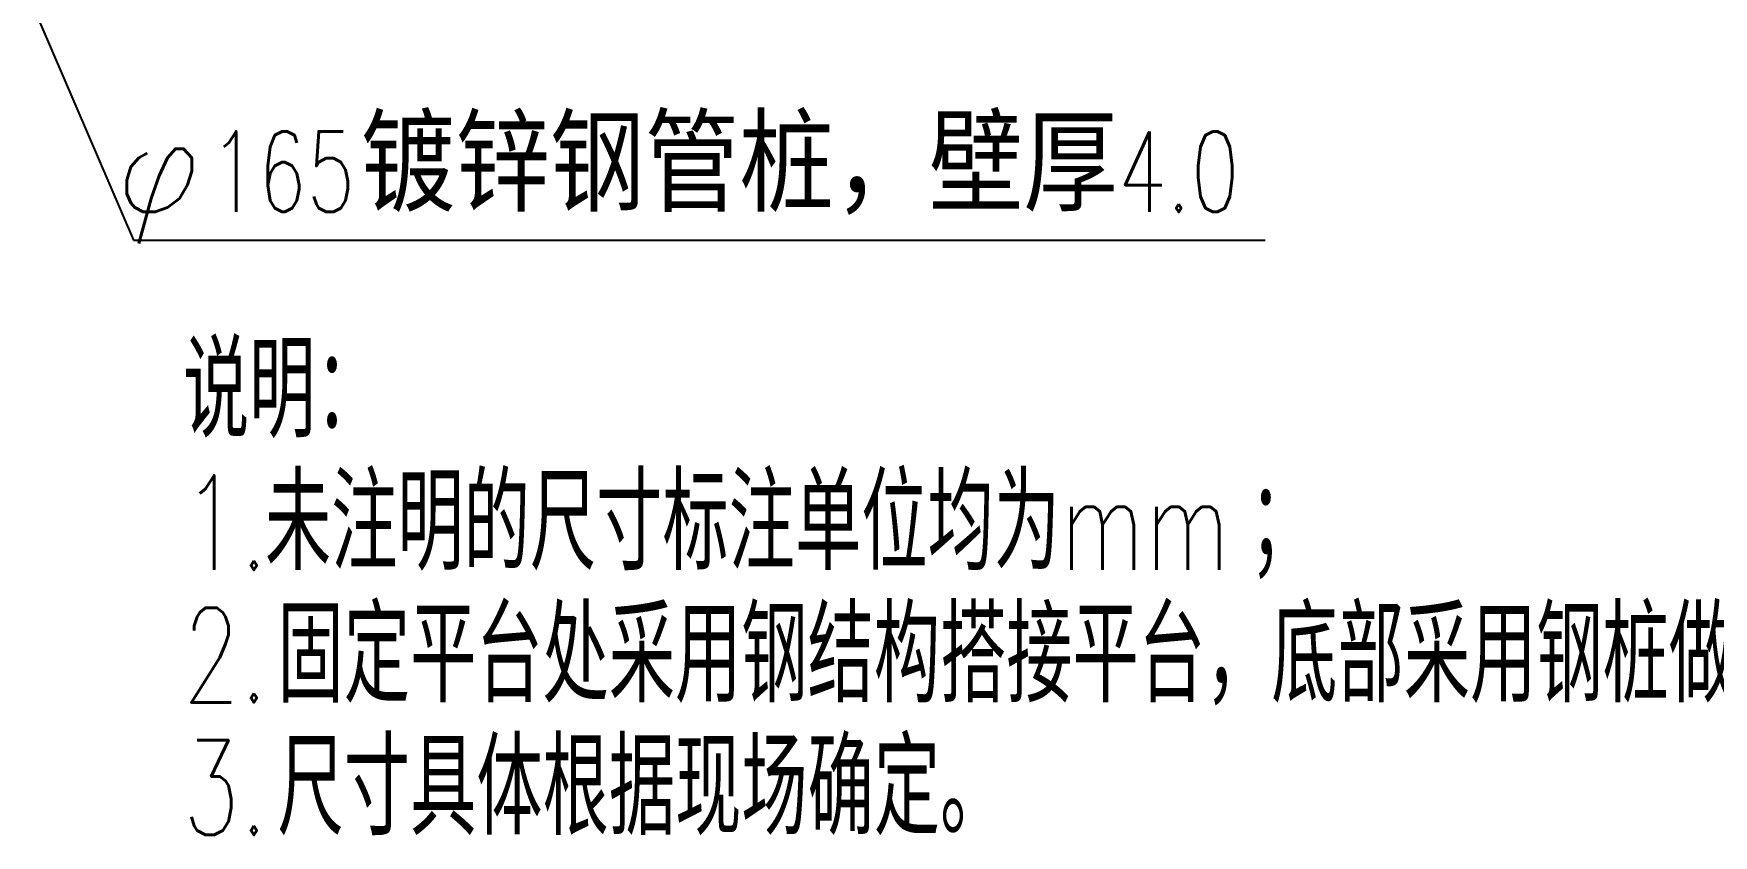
# Model space of a CAD drawing. Header units: millimetres. Extents: x 7263 to 319917, y -161937 to 156976.
# Drawn here: x 77229 to 83440, y 4190 to 7155 of the extents above; entities that cross this region are included whole.
import ezdxf

# ---------------------------------------------------------------- set-up
doc = ezdxf.new("R2010")
doc.units = ezdxf.units.MM
doc.header["$LTSCALE"] = 1000
doc.layers.add('DIM_LEAD', color=3, linetype='Continuous')
doc.layers.add('PUB_TEXT', color=7, linetype='Continuous')
doc.styles.add('_TCH_DIM', font='SIMPLEX.shx', dxfattribs={"bigfont": 'hztxt.shx'})
doc.styles.get("Standard").update_dxf_attribs({"font": 'simplex.shx', "width": 0.8, "bigfont": 'hztxt.shx'})

msp = doc.modelspace()

# ---------------------------------------------------------------- linework, layer by layer
at = {"layer": 'DIM_LEAD'}
for p, q in [((76393, 9196.8), (77597.5, 6390.9)), ((77597.5, 6390.9), (81783.2, 6390.9))]:
    msp.add_line(p, q, dxfattribs=at)

# ---------------------------------------------------------------- texts
at = {"layer": 'PUB_TEXT', "color": 7, "style": '_TCH_DIM'}
for s, p in [('镀锌钢管桩，壁厚', (78438.2, 6495.9)), ('φ', (77528.2, 6495.9))]:
    msp.add_text(s, height=350, dxfattribs=at).set_placement(p)
at = {"layer": 'PUB_TEXT', "color": 7, "style": '_TCH_DIM', "width": 0.705882}
for s, p in [('165', (77878.2, 6495.9)), ('4.0', (81238.2, 6495.9))]:
    msp.add_text(s, height=297.5, dxfattribs=at).set_placement(p)
at = {"layer": 'PUB_TEXT', "width": 0.7}
for s, p in [('说明：', (77780.8, 5661.5)), ('未注明的尺寸标注单位均为', (78084.2, 5171.5)), ('1.', (77780.8, 5171.5)), ('；', (81724.2, 5171.5)), ('mm', (81024.2, 5171.5)), ('固定平台处采用钢结构搭接平台，底部采用钢桩做基础，桩需打入持力层满足需求。', (78130.8, 4681.5)), ('2.', (77780.8, 4681.5)), ('3.', (77780.8, 4191.5)), ('尺寸具体根据现场确定。', (78130.8, 4191.5))]:
    msp.add_text(s, height=350, dxfattribs=at).set_placement(p)

doc.saveas('drawing.dxf')
